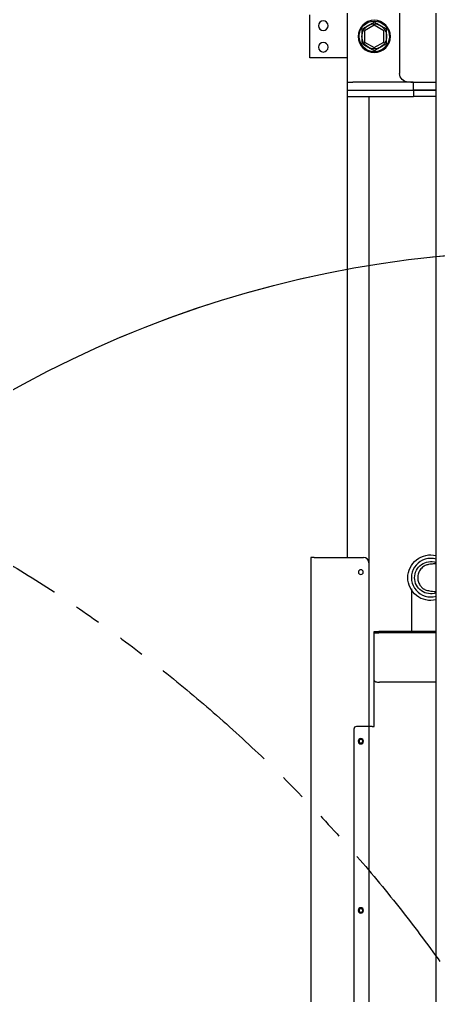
# Model space of a CAD drawing. Header units: millimetres. Extents: x 10462777 to 22643323, y 453826 to 1389191.
# Drawn here: x 11299123 to 11299902, y 584938 to 586756 of the extents above; entities that cross this region are included whole.
import ezdxf

# ---------------------------------------------------------------- set-up
doc = ezdxf.new("R2010")
doc.units = ezdxf.units.MM
doc.header["$LTSCALE"] = 200
doc.header["$MEASUREMENT"] = 0
doc.linetypes.add('PHANTOM', pattern=[2.5, 1.25, -0.25, 0.25, -0.25, 0.25, -0.25])
doc.layers.get('0').update_dxf_attribs({"linetype": 'CONTINUOUS'})
doc.layers.add('2', color=2, linetype='CONTINUOUS')
doc.layers.add('DV1_DEFAULT', color=7, linetype='CONTINUOUS')
doc.layers.add('LAYOUT', color=8, linetype='CONTINUOUS', lineweight=25)

# ---------------------------------------------------------------- blocks, each defined once
blk = doc.blocks.new('r710ic')
at = {"layer": 'DV1_DEFAULT', "color": 7, "linetype": 'Continuous', "lineweight": 0}
blk.add_arc((272041.4, 104232.6), 2050.1, 156.2009, 202.8943, dxfattribs=at)
at = {"layer": 'LAYOUT', "color": 3}
blk.add_circle((272041.4, 104232.6), 2050.1, dxfattribs=at)
blk = doc.blocks.new('A$C7DA30AB0')
at = {"layer": 'LAYOUT', "color": 6, "linetype": 'PHANTOM'}
blk.add_circle((3030.4, 3026, 0), 2693, dxfattribs=at)

msp = doc.modelspace()

# ---------------------------------------------------------------- linework, layer by layer
at = {"layer": '2', "color": 252, "linetype": 'Continuous'}
for p, q in [((11299732.86696, 586639.34701, 0), (11299732.86696, 586799.34928, 0)), ((11299829.98289, 586793.3492, 0), (11299829.98289, 586655.34724, 0)), ((11299897.8693, 586642.63481, 0), (11299897.8693, 586799.47178, 0)), ((11299662.86596, 586684.34765, 0), (11299662.86596, 586764.34879, 0)), ((11299732.86711, 586684.34765, 0), (11299662.86596, 586684.34765, 0)), ((11299732.86696, 586624.3468, 0), (11299732.86696, 586639.34701, 0)), ((11299732.86696, 586639.34701, 0), (11299742.8671, 586639.34701, 0)), ((11299855.49993, 586639.34701, 0), (11299742.8671, 586639.34701, 0)), ((11299850.8697, 586639.34701, 0), (11299897.86831, 586639.34701, 0)), ((11299855.49993, 586639.34701, 0), (11299855.49993, 586624.3468, 0)), ((11299897.8693, 586616.75253, 0), (11299897.8693, 586642.63481, 0)), ((11299732.86696, 586624.3468, 0), (11299742.8671, 586624.3468, 0)), ((11299733.04722, 586612.34663, 0), (11299733.04722, 586624.3468, 0)), ((11299733.04722, 586624.3468, 0), (11299743.04736, 586624.3468, 0)), ((11299742.8671, 586624.3468, 0), (11299855.49993, 586624.3468, 0)), ((11299855.68019, 586624.3468, 0), (11299855.49892, 586624.3468, 0)), ((11299855.49993, 586624.3468, 0), (11299897.86844, 586624.3468, 0)), ((11299855.68019, 586624.3468, 0), (11299855.68019, 586612.34663, 0)), ((11299897.86847, 586624.3468, 0), (11299855.68019, 586624.3468, 0)), ((11299733.04722, 585754.31941, 0), (11299733.04722, 586612.34663, 0)), ((11299733.04722, 586612.34663, 0), (11299743.04736, 586612.34663, 0)), ((11299733.04722, 586612.34663, 0), (11299743.04736, 586612.34663, 0)), ((11299743.04736, 586612.34663, 0), (11299855.68019, 586612.34663, 0)), ((11299743.04736, 586612.34663, 0), (11299773.04779, 586612.34663, 0)), ((11299773.04779, 586612.34663, 0), (11299773.04779, 585439.34118, 0)), ((11299897.86847, 586612.34663, 0), (11299855.68019, 586612.34663, 0)), ((11299897.8693, 586399.59946, 0), (11299897.8693, 586616.75253, 0)), ((11299897.8693, 586373.71718, 0), (11299897.8693, 586399.59946, 0)), ((11299897.8693, 585854.21267, 0), (11299897.8693, 586373.71718, 0)), ((11299897.8693, 585820.01017, 0), (11299897.8693, 585854.21267, 0)), ((11299897.8693, 585441.0218, 0), (11299897.8693, 585820.01017, 0)), ((11299664.86599, 585754.33444, 0), (11299664.86599, 584879.44701, 0)), ((11299670.86608, 585754.33444, 0), (11299664.86599, 585754.33444, 0)), ((11299670.86608, 585754.33444, 0), (11299762.86738, 585754.33444, 0)), ((11299772.86753, 585744.3343, 0), (11299772.86753, 585439.32028, 0)), ((11299782.86767, 585613.45504, 0), (11299782.86767, 585616.45508, 0)), ((11299782.86767, 585616.45508, 0), (11299791.08814, 585616.45508, 0)), ((11299782.86767, 585613.45504, 0), (11299782.86767, 585613.27411, 0)), ((11299782.86767, 585613.45504, 0), (11299791.08814, 585613.45504, 0)), ((11299782.86767, 585525.12967, 0), (11299782.86767, 585613.27411, 0)), ((11299897.86953, 585616.45508, 0), (11299791.08814, 585616.45508, 0)), ((11299897.86953, 585613.45504, 0), (11299791.08814, 585613.45504, 0)), ((11299782.86767, 585442.14908, 0), (11299782.86767, 585525.12956, 0)), ((11299897.87258, 585521.70942, 0), (11299792.86781, 585521.70942, 0)), ((11299769.86748, 585439.32996, 0), (11299749.8672, 585439.32996, 0)), ((11299772.86753, 585439.32996, 0), (11299769.86748, 585439.32996, 0)), ((11299772.86753, 585439.32996, 0), (11299772.86753, 584739.45127, 0)), ((11299778.86761, 585439.32996, 0), (11299772.86753, 585439.32996, 0)), ((11299778.86761, 585439.32996, 0), (11299782.86767, 585439.32996, 0)), ((11299782.86767, 585439.32996, 0), (11299782.86767, 585442.14908, 0)), ((11299897.8693, 585406.8193, 0), (11299897.8693, 585441.0218, 0)), ((11299744.86713, 585434.32989, 0), (11299744.86713, 584820.45086, 0)), ((11299897.8693, 584735.15912, 0), (11299897.8693, 585406.8193, 0))]:
    msp.add_line(p, q, dxfattribs=at)
at = {"layer": '2', "color": 60, "linetype": 'Continuous'}
for p, q in [((11299782.86767, 586745.13312, 0), (11299764.86741, 586734.74067, 0)), ((11299800.86792, 586734.74067, 0), (11299782.86767, 586745.13312, 0)), ((11299764.86741, 586734.74067, 0), (11299764.86741, 586713.95576, 0)), ((11299800.86792, 586713.95576, 0), (11299800.86792, 586734.74067, 0)), ((11299764.86741, 586713.95576, 0), (11299782.86767, 586703.56331, 0)), ((11299782.86767, 586703.56331, 0), (11299800.86792, 586713.95576, 0))]:
    msp.add_line(p, q, dxfattribs=at)
at = {"layer": '2', "color": 252, "linetype": 'Continuous', "extrusion": (0, 0, -1)}
for centre, radius in [((-11299687.86632, 586744.3485, 0), 9.00013), ((-11299782.86767, 586724.34822, 0), 30.00043), ((-11299687.86632, 586704.34793, 0), 9.00013), ((-11299757.86731, 585726.83405, 0), 4.50006), ((-11299757.86731, 585411.82957, 0), 5.00007), ((-11299757.86731, 585411.82957, 0), 4.50006), ((-11299758.04758, 585411.82957, 0), 3.40005), ((-11299757.86731, 585096.8251, 0), 5.00007), ((-11299757.86731, 585096.8251, 0), 4.50006), ((-11299758.04758, 585096.8251, 0), 3.40005)]:
    msp.add_circle(centre, radius, dxfattribs=at)
at = {"layer": '2', "color": 252, "linetype": 'Continuous'}
msp.add_circle((11299782.86767, 586724.34822, 0), 28.5004, dxfattribs=at)
for centre, radius, start, end in [((11299782.86767, 586724.34822, 0), 28.67341, 164.99999994, 74.99999998), ((11299782.86767, 586724.34822, 0), 23.00033, 60, 120), ((11299762.86738, 585744.3343, 0), 10.00014, 0, 90), ((11299749.8672, 585434.32989, 0), 5.00007, 90, 180)]:
    msp.add_arc(centre, radius, start, end, dxfattribs=at)
at = {"layer": '2', "color": 252, "linetype": 'Continuous', "extrusion": (0, 0, -1)}
for start, end in [(0, 60), (120, 180), (300, 0), (180, 240), (240, 300)]:
    msp.add_arc((-11299782.86767, 586724.34822, 0), 23.00033, start, end, dxfattribs=at)
at = {"layer": '2', "color": 60, "linetype": 'Continuous', "extrusion": (0, 0, -1)}
for radius, start, end in [(42.5006, 0, 103.60687287), (30.00043, 0, 109.46811315), (42.5006, 256.38750545, 0), (30.00043, 250.52624328, 0)]:
    msp.add_arc((-11299887.86916, 585716.4565, 0), radius, start, end, dxfattribs=at)
at = {"layer": '2', "color": 27, "linetype": 'Continuous'}
for start, end in [(90, 286.17188337), (73.82250472, 90)]:
    msp.add_arc((11299887.86916, 585716.4565, 0), 35.90051, start, end, dxfattribs=at)
at = {"layer": '2', "color": 252, "linetype": 'Continuous', "extrusion": (0, 0, -1)}
msp.add_ellipse((11299846.02219, 586655.34724, 0), major_axis=(16.0393, 0), ratio=0.9975640503, start_param=1.5707963268, end_param=3.1415926536, dxfattribs=at)
at = {"layer": '2', "color": 252, "linetype": 'Continuous'}
msp.add_ellipse((11299792.86781, 585525.12967, 0), major_axis=(10.00014, 0), ratio=0.3420201433, start_param=3.1415926536, end_param=4.7123889804, dxfattribs=at)
for points, knots in [([(11299782.86767, 586750.90671, 0), (11299780.98639, 586749.82055, 0), (11299779.09137, 586748.72646, 0), (11299775.26172, 586746.51541, 0), (11299773.32679, 586745.39828, 0), (11299771.3675, 586744.26708, 0)], [0, 0, 0, 0, 0.5, 0.5, 1, 1, 1, 1]), ([(11299794.36783, 586744.26708, 0), (11299793.39476, 586744.82889, 0), (11299792.41744, 586745.39314, 0), (11299790.45906, 586746.52381, 0), (11299789.49034, 586747.0831, 0), (11299786.61117, 586748.74539, 0), (11299784.72751, 586749.83292, 0), (11299782.86767, 586750.90671, 0)], [0, 0, 0, 0, 0.25, 0.25, 0.5, 0.5, 1, 1, 1, 1]), ([(11299771.3675, 586744.26708, 0), (11299770.87951, 586743.98534, 0), (11299770.38908, 586743.70219, 0), (11299769.41278, 586743.13853, 0), (11299768.92633, 586742.85767, 0), (11299767.47181, 586742.0179, 0), (11299766.50862, 586741.46181, 0), (11299763.63615, 586739.80339, 0), (11299761.74392, 586738.7109, 0), (11299759.86734, 586737.62746, 0)], [0, 0, 0, 0, 0.125, 0.125, 0.25, 0.25, 0.5, 0.5, 1, 1, 1, 1]), ([(11299759.86734, 586737.62746, 0), (11299759.86734, 586735.45515, 0), (11299759.86734, 586733.26697, 0), (11299759.86734, 586728.84487, 0), (11299759.86734, 586726.61061, 0), (11299759.86734, 586724.34822, 0)], [0, 0, 0, 0, 0.5, 0.5, 1, 1, 1, 1]), ([(11299805.86799, 586737.62746, 0), (11299804.93207, 586738.16782, 0), (11299803.98604, 586738.71401, 0), (11299802.07812, 586739.81555, 0), (11299801.12164, 586740.36777, 0), (11299798.2434, 586742.02953, 0), (11299796.31263, 586743.14425, 0), (11299794.36783, 586744.26708, 0)], [0, 0, 0, 0, 0.25, 0.25, 0.5, 0.5, 1, 1, 1, 1]), ([(11299805.86799, 586724.34822, 0), (11299805.86799, 586724.9117, 0), (11299805.86799, 586725.478, 0), (11299805.86799, 586726.60533, 0), (11299805.86799, 586727.16705, 0), (11299805.86799, 586728.84658, 0), (11299805.86799, 586729.95877, 0), (11299805.86799, 586733.27561, 0), (11299805.86799, 586735.46058, 0), (11299805.86799, 586737.62746, 0)], [0, 0, 0, 0, 0.125, 0.125, 0.25, 0.25, 0.5, 0.5, 1, 1, 1, 1]), ([(11299759.86734, 586724.34822, 0), (11299759.86734, 586723.78474, 0), (11299759.86734, 586723.21843, 0), (11299759.86734, 586722.0911, 0), (11299759.86734, 586721.52939, 0), (11299759.86734, 586719.84986, 0), (11299759.86734, 586718.73766, 0), (11299759.86734, 586715.42082, 0), (11299759.86734, 586713.23586, 0), (11299759.86734, 586711.06897, 0)], [0, 0, 0, 0, 0.125, 0.125, 0.25, 0.25, 0.5, 0.5, 1, 1, 1, 1]), ([(11299759.86734, 586711.06897, 0), (11299761.72719, 586709.99519, 0), (11299763.61085, 586708.90766, 0), (11299766.49002, 586707.24537, 0), (11299767.45874, 586706.68608, 0), (11299769.41712, 586705.55541, 0), (11299770.39443, 586704.99116, 0), (11299771.3675, 586704.42935, 0)], [0, 0, 0, 0, 0.5, 0.5, 0.75, 0.75, 1, 1, 1, 1]), ([(11299794.36783, 586704.42935, 0), (11299794.85582, 586704.71109, 0), (11299795.34625, 586704.99424, 0), (11299796.32255, 586705.55791, 0), (11299796.80901, 586705.83876, 0), (11299798.26352, 586706.67853, 0), (11299799.22672, 586707.23463, 0), (11299802.09918, 586708.89305, 0), (11299803.99142, 586709.98553, 0), (11299805.86799, 586711.06897, 0)], [0, 0, 0, 0, 0.125, 0.125, 0.25, 0.25, 0.5, 0.5, 1, 1, 1, 1]), ([(11299805.86799, 586711.06897, 0), (11299805.86799, 586713.24128, 0), (11299805.86799, 586715.42946, 0), (11299805.86799, 586719.85156, 0), (11299805.86799, 586722.08583, 0), (11299805.86799, 586724.34822, 0)], [0, 0, 0, 0, 0.5, 0.5, 1, 1, 1, 1]), ([(11299771.3675, 586704.42935, 0), (11299773.31231, 586703.30652, 0), (11299775.24307, 586702.19179, 0), (11299778.12131, 586700.53004, 0), (11299779.07779, 586699.97781, 0), (11299780.98571, 586698.87627, 0), (11299781.93174, 586698.33009, 0), (11299782.86767, 586697.78973, 0)], [0, 0, 0, 0, 0.5, 0.5, 0.75, 0.75, 1, 1, 1, 1]), ([(11299782.86767, 586697.78973, 0), (11299784.74894, 586698.87588, 0), (11299786.64396, 586699.96997, 0), (11299790.47361, 586702.18102, 0), (11299792.40855, 586703.29816, 0), (11299794.36783, 586704.42935, 0)], [0, 0, 0, 0, 0.5, 0.5, 1, 1, 1, 1])]:
    msp.add_open_spline(points, degree=3, knots=knots, dxfattribs=at)
at = {"layer": '2', "color": 60, "linetype": 'Continuous'}
msp.add_open_spline([(11299897.5937, 585742.42953, 0), (11299895.83911, 585742.32859, 0), (11299891.17726, 585742.01325, 0), (11299885.07457, 585741.351, 0), (11299878.92253, 585739.64749, 0), (11299874.32603, 585737.11318, 0), (11299871.06497, 585734.51799, 0), (11299868.14992, 585731.10804, 0), (11299865.22919, 585725.86126, 0), (11299863.35836, 585718.56322, 0), (11299864.13762, 585709.9006, 0), (11299867.36174, 585702.6714, 0), (11299870.93999, 585698.44292, 0), (11299873.51358, 585696.3769, 0), (11299875.39555, 585695.14471, 0), (11299879.62771, 585693.1377, 0), (11299886.41449, 585691.6952, 0), (11299893.32118, 585691.02761, 0), (11299897.77171, 585690.7217, 0)], degree=3, knots=[0, 0, 0, 0, 0.0621329671, 0.1714278326, 0.2484712937, 0.2837429377, 0.3195577072, 0.3575676794, 0.3975915414, 0.4737063976, 0.5470277745, 0.6167954846, 0.6740992237, 0.6871831524, 0.7017344411, 0.7379718549, 0.8477953303, 1, 1, 1, 1], dxfattribs=at)
at = {"layer": '2', "color": 27, "linetype": 'Continuous'}
msp.add_open_spline([(11299851.96865, 585695.41993, 0), (11299851.96865, 585694.07194, 0), (11299851.96865, 585688.58951, 0), (11299851.96865, 585677.79052, 0), (11299851.96865, 585661.91161, 0), (11299851.96865, 585645.87431, 0), (11299851.96865, 585630.90552, 0), (11299851.96865, 585620.79843, 0), (11299851.96865, 585616.47655, 0)], degree=3, knots=[0, 0, 0, 0, 0.0909698239, 0.349315021, 0.5608018197, 0.7318835619, 0.8896519908, 1, 1, 1, 1], dxfattribs=at)

# ---------------------------------------------------------------- block references
at = {"ltscale": 10}
msp.add_blockref('A$C7DA30AB0', (11294684.4077, 580408.4363, 0), dxfattribs=at)
at = {"layer": 'LAYOUT', "color": 2, "rotation": 270}
msp.add_blockref('r710ic', (11195875.24796, 856316.46559, 0), dxfattribs=at)

doc.saveas('drawing.dxf')
